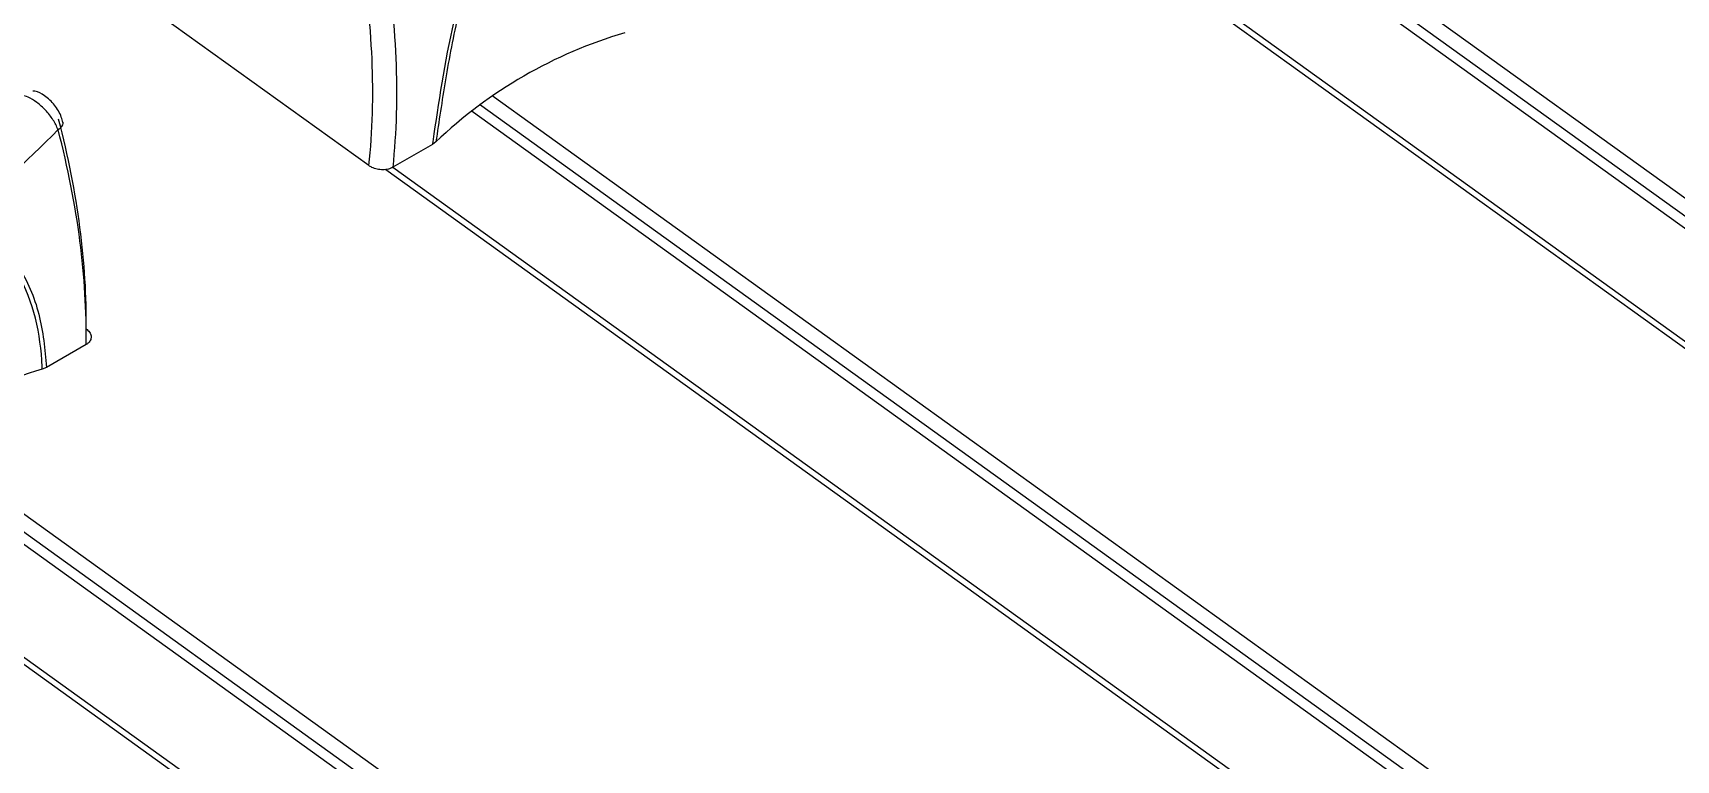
# Model space of a CAD drawing. Header units: inches. Extents: x 1.2 to 43.4, y 1.7 to 28.6.
# Drawn here: x 5.441 to 6.815, y 14.562 to 15.17 of the extents above; entities that cross this region are included whole.
import ezdxf

# ---------------------------------------------------------------- set-up
doc = ezdxf.new("R2010")
doc.units = ezdxf.units.IN
doc.header["$MEASUREMENT"] = 0

msp = doc.modelspace()

# ---------------------------------------------------------------- linework, layer by layer
for p, q in [((7.3768, 14.6184), (6.3018, 15.3915)), ((7.3885, 14.6252), (6.3124, 15.399)), ((7.369, 14.6139), (6.2949, 15.3863)), ((6.2236, 15.3374), (7.2917, 14.5693)), ((7.2962, 14.5719), (6.2293, 15.339)), ((5.7223, 15.0593), (5.478, 15.235)), ((6.9014, 14.344), (5.8253, 15.1177)), ((6.8819, 14.3327), (5.8078, 15.1051)), ((6.8897, 14.3372), (5.8147, 15.1103)), ((5.4665, 15.0955), (5.4664, 15.0957)), ((5.7755, 15.0771), (5.7424, 15.058)), ((5.7783, 15.0792), (5.7755, 15.0771)), ((5.7364, 15.0562), (6.8046, 14.2881)), ((6.809, 14.2907), (5.7422, 15.0578)), ((5.4858, 14.9098), (5.4527, 14.8907)), ((5.4527, 14.8907), (5.4491, 14.8891)), ((6.4026, 14.056), (5.3275, 14.8291)), ((6.4142, 14.0628), (5.3382, 14.8365)), ((6.3948, 14.0515), (5.3207, 14.8239)), ((5.2493, 14.775), (6.3175, 14.0069)), ((6.3219, 14.0095), (5.2551, 14.7766))]:
    msp.add_line(p, q)
at = {"flags": 128}
msp.add_lwpolyline([(5.4624, 15.0894), (5.4641, 15.0907), (5.4654, 15.092), (5.4663, 15.0933), (5.4666, 15.0946), (5.4665, 15.0955)], dxfattribs=at)
for centre in [(6.0454, 14.7989), (5.5583, 14.5177)]:
    msp.add_arc(centre, 0.3872, 106.3815, 133.6131)
for centre, major_axis, ratio, start_param, end_param in [((5.2917, 15.3412), (-0.2821, 0.5398), 0.610422, 3.882904, 4.230235), ((5.3017, 15.3465), (-0.2893, 0.5523), 0.609678, 3.882247, 4.229577), ((5.0474, 15.1997), (-0.3312, 0.5282), 0.54393, 3.83737, 4.1847), ((5.0576, 15.2061), (-0.324, 0.5157), 0.54313, 3.836956, 4.184286)]:
    msp.add_ellipse(centre, major_axis=major_axis, ratio=ratio, start_param=start_param, end_param=end_param)
for points, knots in [([(5.7755, 15.0771), (5.776, 15.08), (5.781, 15.1137), (5.7885, 15.1643), (5.8052, 15.2254), (5.8191, 15.26), (5.8331, 15.2751), (5.8387, 15.2812)], [0, 0, 0, 0, 0.047044, 0.53055, 0.70693, 0.883364, 1, 1, 1, 1]), ([(5.8393, 15.2793), (5.8339, 15.2734), (5.8203, 15.2586), (5.807, 15.2246), (5.7951, 15.1804), (5.7858, 15.1301), (5.7808, 15.0962), (5.7783, 15.0792)], [0, 0, 0, 0, 0.114748, 0.290047, 0.466606, 0.73294, 1, 1, 1, 1]), ([(5.4624, 15.0894), (5.4611, 15.0922), (5.4585, 15.0978), (5.452, 15.1059), (5.4447, 15.1125), (5.4378, 15.1167), (5.4339, 15.1177), (5.4323, 15.1181)], [0, 0, 0, 0, 0.212333, 0.425635, 0.637855, 0.84454, 1, 1, 1, 1]), ([(5.4662, 15.0954), (5.4659, 15.0969), (5.4647, 15.102), (5.4596, 15.1104), (5.4519, 15.1177), (5.4454, 15.1214), (5.4418, 15.1216), (5.4413, 15.1216)], [0, 0, 0, 0, 0.122722, 0.412964, 0.713723, 0.955456, 1, 1, 1, 1]), ([(5.4624, 15.0894), (5.4352, 15.0625), (5.4046, 15.0323), (5.3709, 15.0113), (5.3671, 15.009)], [0, 0, 0, 0, 0.886617, 1, 1, 1, 1]), ([(5.7424, 15.058), (5.7412, 15.0574), (5.7387, 15.0562), (5.7339, 15.0557), (5.7291, 15.0562), (5.725, 15.0576), (5.723, 15.0588), (5.7223, 15.0593)], [0, 0, 0, 0, 0.21484, 0.429693, 0.644228, 0.858621, 1, 1, 1, 1]), ([(5.3671, 15.009), (5.3737, 15.0099), (5.39, 15.0123), (5.4119, 14.9983), (5.4328, 14.9724), (5.4484, 14.9357), (5.4513, 14.9057), (5.4527, 14.8907)], [0, 0, 0, 0, 0.116437, 0.292572, 0.468655, 0.733955, 1, 1, 1, 1]), ([(5.4491, 14.8891), (5.449, 14.8916), (5.4477, 14.9211), (5.4375, 14.9606), (5.4102, 14.9955), (5.3893, 15.0097), (5.3734, 15.0076), (5.3671, 15.0068)], [0, 0, 0, 0, 0.045206, 0.532626, 0.709475, 0.885065, 1, 1, 1, 1]), ([(5.4858, 14.9229), (5.4869, 14.922), (5.4889, 14.9202), (5.4902, 14.917), (5.4899, 14.9139), (5.4882, 14.9114), (5.4865, 14.9102), (5.4858, 14.9098)], [0, 0, 0, 0, 0.21483, 0.429668, 0.644193, 0.858599, 1, 1, 1, 1])]:
    msp.add_open_spline(points, degree=3, knots=knots)

doc.saveas('drawing.dxf')
